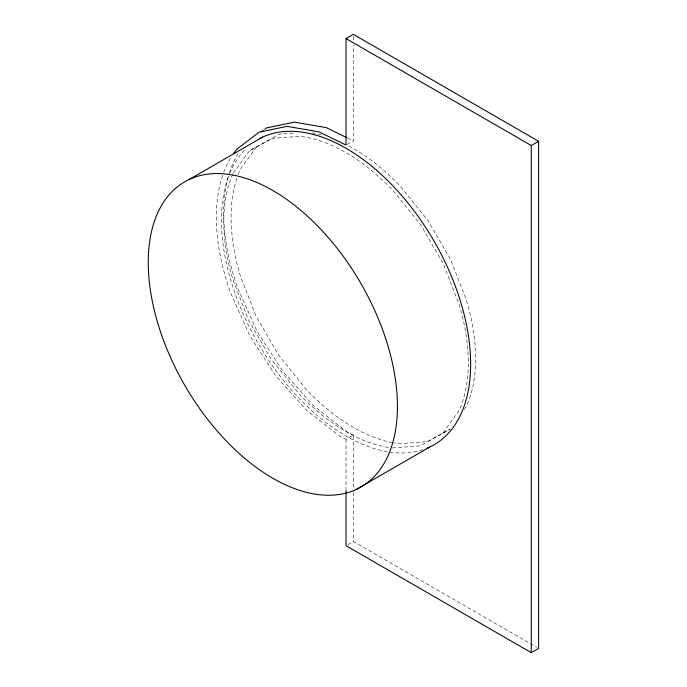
<?xml version="1.0" encoding="UTF-8"?>
<svg xmlns="http://www.w3.org/2000/svg" width="687" height="687" viewBox="0 0 687 687"><rect width="100%" height="100%" fill="white"/><g stroke="black" fill="none" stroke-linecap="round" stroke-linejoin="round"><path stroke-width="0.52" stroke-dasharray="3.44 2.58" d="M233.254 173.176L249.312 150.994L279.283 134.197L294.199 133.072M256.637 146.76L240.57 168.95A168.899 97.511 60 0 0 238.269 174.386M392.397 447.95L420.101 445.854L442.754 433.282L458.813 411.101A168.899 97.511 60 0 0 459.165 304.564L443.304 263.808L420.822 224.993L393.239 190.746A174.85 100.955 60 0 0 299.669 136.327L271.966 138.422L249.312 150.994M464.283 409.435L466.129 406.876A168.899 97.511 60 0 0 466.482 300.339L450.629 259.583L428.138 220.767L400.564 186.52A174.85 100.955 60 0 0 346.918 144.931M346.952 144.493L353.35 140.801L353.35 44.998M222.648 175.383A179.333 103.539 60 0 0 230.557 292.808L249.785 335.694L275.556 375.609L306.127 409.838L339.421 436.039L346.033 439.251L353.35 435.026L353.35 491.445M442.754 433.282L450.071 429.057L427.417 441.629L399.722 443.725A174.85 100.955 60 0 1 393.763 442.866M347.862 544.645L353.35 541.476L536.745 647.352M347.742 138.07L353.35 140.801M353.35 435.026L346.746 431.814L313.452 405.605L282.881 371.384L257.11 331.469L237.9 288.583A179.333 103.539 60 0 1 229.063 173.966M353.35 36.48L353.35 40.739M353.35 492.51L353.35 541.476M346.033 439.251L346.033 489.281M223.764 172.265A179.333 103.539 60 0 1 231.296 156.988M229.364 173.021A179.333 103.539 60 0 1 238.612 152.754M232.85 174.06A168.899 97.511 60 0 0 232.91 279.712L248.763 320.468L271.245 359.284L298.828 393.531A174.85 100.955 60 0 0 389.443 447.572M236.895 178.208A168.899 97.511 60 0 0 240.227 275.487L256.079 316.235L278.57 355.059L306.144 389.306A174.85 100.955 60 0 0 392.758 442.677M311.941 132.789A174.85 100.955 60 0 1 323.191 135.356M422.866 449.753A176.207 101.728 60 0 1 272.37 365.639A176.207 101.728 60 0 1 229.381 174.249M229.793 173.236A176.207 101.728 60 0 1 245.86 148.753"/><path stroke-width="1.03" d="M261.395 131.818L263.078 130.53M264.77 129.242L266.453 127.954L294.328 122.131L326.222 127.61L346.806 137.615M233.554 153.605A179.333 103.539 60 0 1 237.195 148.916L259.136 132.187L287.011 126.365L318.905 131.835L346.033 145.026L346.033 38.575L353.35 34.35L538.599 141.299L538.599 648.425L531.274 652.65L346.033 545.701L346.033 490.346M189.311 179.419L262.511 137.16M346.033 38.575L531.274 145.524L538.599 141.299M356.364 489.376A176.207 101.728 60 0 0 311.142 219.608A176.207 101.728 60 0 0 151.011 294.208A176.207 101.728 60 0 0 356.364 489.376L429.564 447.117M531.274 145.524L531.274 652.65M259.669 138.576A176.207 101.728 60 0 1 438.435 248.969A176.207 101.728 60 0 1 426.756 448.336"/></g></svg>
